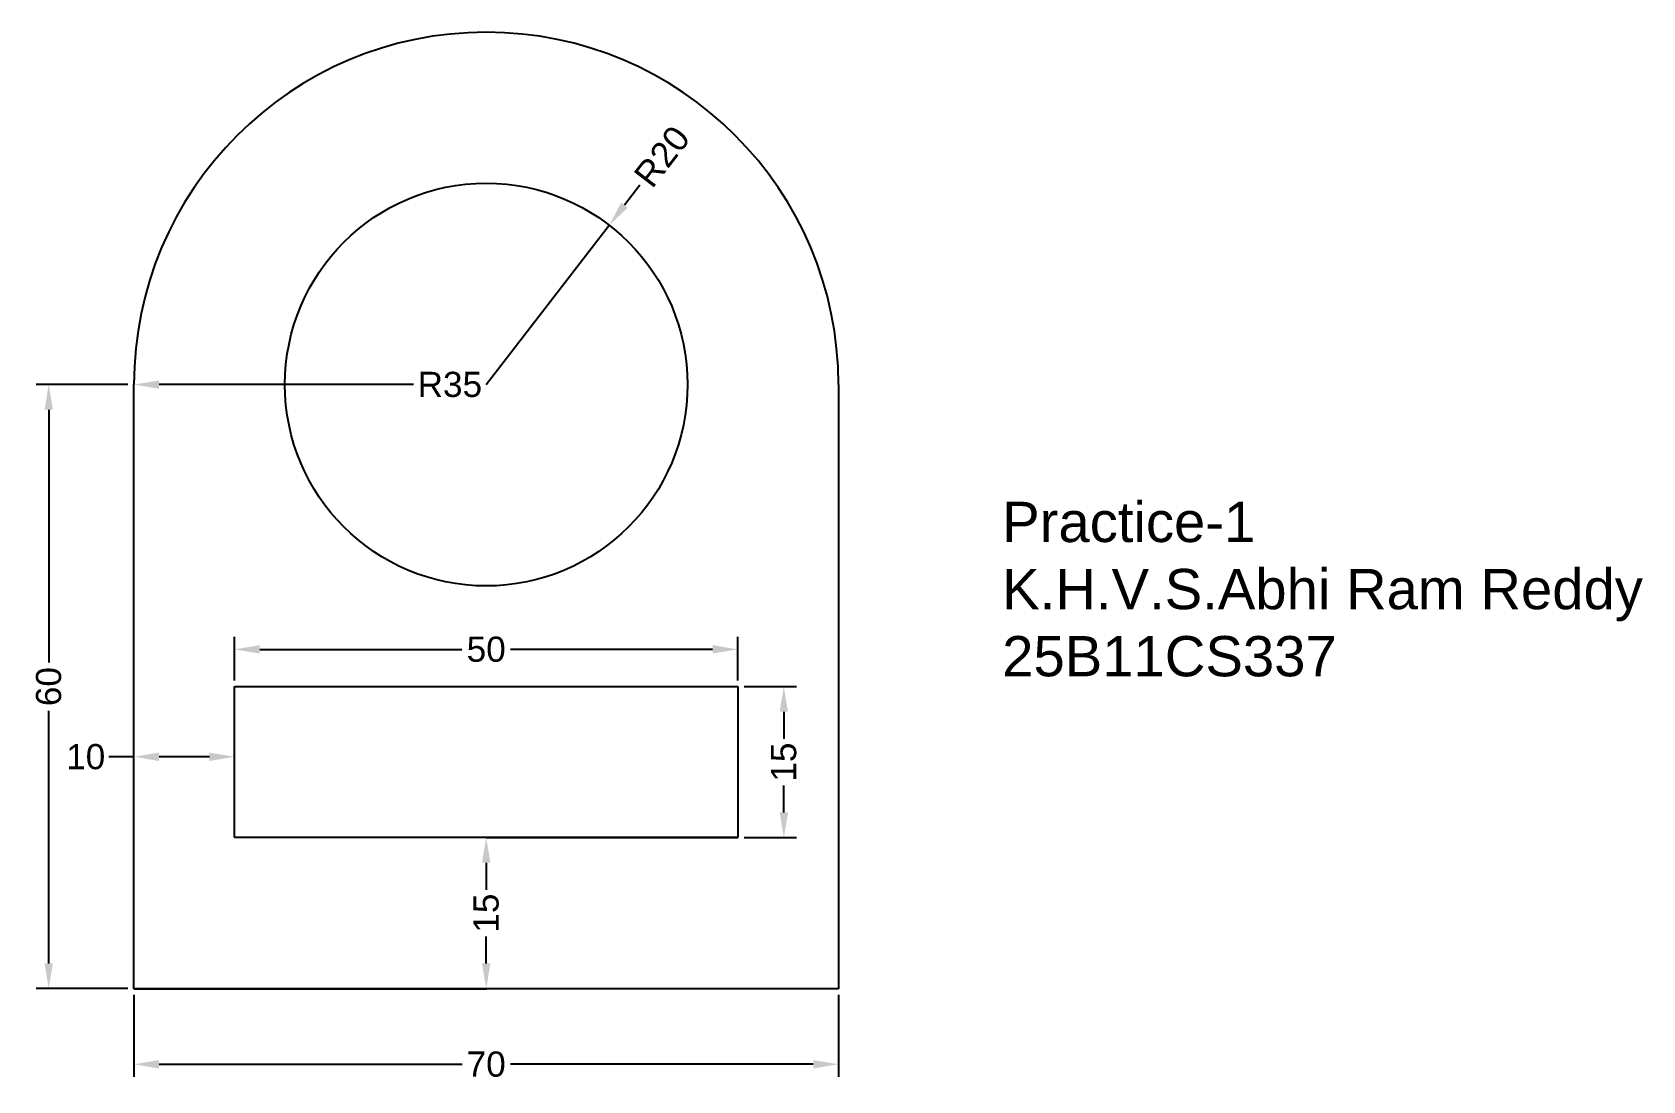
# Model space of a CAD drawing. Header units: millimetres. Extents: x 81 to 241, y 114 to 218.
import ezdxf

# ---------------------------------------------------------------- set-up
doc = ezdxf.new("R2010")
doc.units = ezdxf.units.MM
doc.styles.get("Standard").update_dxf_attribs({"font": 'arial.ttf'})
doc.dimstyles.new('ISO-25', dxfattribs={"dimtxt": 2.5, "dimasz": 2.5, "dimexe": 1.25, "dimexo": 0.625, "dimtad": 0, "dimtxsty": 'Standard', "dimcen": 2.5, "dimadec": 0, "dimazin": 0, "dimtfac": 1, "dimtmove": 0, "dimatfit": 3, "dimfxl": 1, "dimarcsym": 0})

# ---------------------------------------------------------------- blocks, each defined once
blk = doc.blocks.new('*D2')
at = {"color": 0, "lineweight": -2, "transparency": 16777216}
for p, q in [((90.81, 183.24), (81.71, 183.24)), ((82.96, 180.74), (82.96, 155.65)), ((82.96, 125.74), (82.96, 150.82)), ((90.81, 123.24), (81.71, 123.24))]:
    blk.add_line(p, q, dxfattribs=at)
at = {"color": 0, "transparency": 16777216}
for points in [[(82.55, 180.74), (83.38, 180.74), (82.96, 183.24)], [(82.55, 125.74), (83.38, 125.74), (82.96, 123.24)]]:
    blk.add_solid(points, dxfattribs=at)
at = {"layer": 'Defpoints', "color": 0, "transparency": 16777216}
for p in [(82.96, 183.24), (91.43, 183.24), (91.43, 123.24)]:
    blk.add_point(p, dxfattribs=at)
at = {"color": 0, "transparency": 16777216, "insert": (82.96, 153.24), "char_height": 2.5, "attachment_point": 5, "rotation": 90}
blk.add_mtext('60', dxfattribs=at)
blk = doc.blocks.new('*D3')
at = {"color": 0, "lineweight": -2, "transparency": 16777216}
for p, q in [((91.43, 122.61), (91.43, 114.48)), ((161.43, 122.61), (161.43, 114.48)), ((93.93, 115.73), (124.03, 115.73)), ((158.93, 115.73), (128.83, 115.73))]:
    blk.add_line(p, q, dxfattribs=at)
at = {"color": 0, "transparency": 16777216}
for points in [[(93.93, 116.15), (93.93, 115.31), (91.43, 115.73)], [(158.93, 116.15), (158.93, 115.31), (161.43, 115.73)]]:
    blk.add_solid(points, dxfattribs=at)
at = {"layer": 'Defpoints', "color": 0, "transparency": 16777216}
for p in [(91.43, 123.24), (161.43, 123.24), (91.43, 115.73)]:
    blk.add_point(p, dxfattribs=at)
at = {"color": 0, "transparency": 16777216, "insert": (126.43, 115.73), "char_height": 2.5, "attachment_point": 5}
blk.add_mtext('70', dxfattribs=at)
blk = doc.blocks.new('*D4')
at = {"color": 0, "lineweight": -2, "transparency": 16777216}
for p, q in [((127.06, 138.24), (127.68, 138.24)), ((126.43, 135.74), (126.43, 133.04)), ((126.43, 125.74), (126.43, 128.43)), ((127.06, 123.24), (127.68, 123.24))]:
    blk.add_line(p, q, dxfattribs=at)
at = {"color": 0, "transparency": 16777216}
for points in [[(126.01, 135.74), (126.85, 135.74), (126.43, 138.24)], [(126.01, 125.74), (126.85, 125.74), (126.43, 123.24)]]:
    blk.add_solid(points, dxfattribs=at)
at = {"layer": 'Defpoints', "color": 0, "transparency": 16777216}
for p in [(126.43, 138.24), (126.43, 138.24), (126.43, 123.24)]:
    blk.add_point(p, dxfattribs=at)
at = {"color": 0, "transparency": 16777216, "insert": (126.43, 130.74), "char_height": 2.5, "attachment_point": 5, "rotation": 90}
blk.add_mtext('15', dxfattribs=at)
blk = doc.blocks.new('*D5')
at = {"color": 0, "lineweight": -2, "transparency": 16777216}
for p, q in [((152.06, 153.24), (157.25, 153.24)), ((156, 150.74), (156, 148.04)), ((156, 140.74), (156, 143.43)), ((152.06, 138.24), (157.25, 138.24))]:
    blk.add_line(p, q, dxfattribs=at)
at = {"color": 0, "transparency": 16777216}
for points in [[(155.59, 150.74), (156.42, 150.74), (156, 153.24)], [(155.59, 140.74), (156.42, 140.74), (156, 138.24)]]:
    blk.add_solid(points, dxfattribs=at)
at = {"layer": 'Defpoints', "color": 0, "transparency": 16777216}
for p in [(151.43, 153.24), (151.43, 138.24), (156, 138.24)]:
    blk.add_point(p, dxfattribs=at)
at = {"color": 0, "transparency": 16777216, "insert": (156, 145.74), "char_height": 2.5, "attachment_point": 5, "rotation": 90}
blk.add_mtext('15', dxfattribs=at)
blk = doc.blocks.new('*D6')
at = {"color": 0, "lineweight": -2, "transparency": 16777216}
for p, q in [((101.43, 153.86), (101.43, 158.19)), ((103.93, 156.94), (124.02, 156.94)), ((148.93, 156.94), (128.84, 156.94)), ((151.43, 153.86), (151.43, 158.19))]:
    blk.add_line(p, q, dxfattribs=at)
at = {"color": 0, "transparency": 16777216}
for points in [[(103.93, 157.36), (103.93, 156.52), (101.43, 156.94)], [(148.93, 157.36), (148.93, 156.52), (151.43, 156.94)]]:
    blk.add_solid(points, dxfattribs=at)
at = {"layer": 'Defpoints', "color": 0, "transparency": 16777216}
for p in [(151.43, 156.94), (101.43, 153.24), (151.43, 153.24)]:
    blk.add_point(p, dxfattribs=at)
at = {"color": 0, "transparency": 16777216, "insert": (126.43, 156.94), "char_height": 2.5, "attachment_point": 5}
blk.add_mtext('50', dxfattribs=at)
blk = doc.blocks.new('*D8')
at = {"color": 0, "lineweight": -2, "transparency": 16777216}
blk.add_line((119.2, 183.24), (93.93, 183.24), dxfattribs=at)
at = {"color": 0, "transparency": 16777216}
blk.add_solid([(93.93, 183.65), (93.93, 182.82), (91.43, 183.24)], dxfattribs=at)
at = {"layer": 'Defpoints', "color": 0, "transparency": 16777216}
for p in [(91.43, 183.24), (126.43, 183.24)]:
    blk.add_point(p, dxfattribs=at)
at = {"color": 0, "transparency": 16777216, "insert": (122.82, 183.24), "char_height": 2.5, "attachment_point": 5}
blk.add_mtext('R35', dxfattribs=at)
blk = doc.blocks.new('*D9')
at = {"color": 0, "lineweight": -2, "transparency": 16777216}
for p, q in [((141.7, 203.03), (140.17, 201.05)), ((126.43, 183.24), (138.65, 199.07))]:
    blk.add_line(p, q, dxfattribs=at)
at = {"color": 0, "transparency": 16777216}
blk.add_solid([(139.84, 201.31), (140.5, 200.8), (138.65, 199.07)], dxfattribs=at)
at = {"layer": 'Defpoints', "color": 0, "transparency": 16777216}
for p in [(138.65, 199.07), (126.43, 183.24)]:
    blk.add_point(p, dxfattribs=at)
at = {"color": 0, "transparency": 16777216, "insert": (143.9, 205.89), "char_height": 2.5, "attachment_point": 5, "rotation": 52.3514}
blk.add_mtext('R20', dxfattribs=at)
blk = doc.blocks.new('*D10')
at = {"color": 0, "lineweight": -2, "transparency": 16777216}
for p, q in [((91.43, 138.86), (91.43, 147.52)), ((101.43, 138.86), (101.43, 147.52)), ((91.43, 146.27), (88.93, 146.27)), ((98.93, 146.27), (93.93, 146.27))]:
    blk.add_line(p, q, dxfattribs=at)
at = {"color": 0, "transparency": 16777216}
for points in [[(93.93, 146.69), (93.93, 145.85), (91.43, 146.27)], [(98.93, 146.69), (98.93, 145.85), (101.43, 146.27)]]:
    blk.add_solid(points, dxfattribs=at)
at = {"layer": 'Defpoints', "color": 0, "transparency": 16777216}
for p in [(91.43, 146.27), (91.43, 138.24), (101.43, 138.24)]:
    blk.add_point(p, dxfattribs=at)
at = {"color": 0, "transparency": 16777216, "insert": (86.64, 146.27), "char_height": 2.5, "attachment_point": 5}
blk.add_mtext('10', dxfattribs=at)

msp = doc.modelspace()

# ---------------------------------------------------------------- linework, layer by layer
for p, q in [((91.431, 123.236), (91.431, 183.236)), ((161.431, 183.236), (161.431, 123.236)), ((101.431, 138.236), (101.431, 153.236)), ((101.431, 153.236), (151.431, 153.236)), ((151.431, 153.236), (151.431, 138.236)), ((151.431, 138.236), (101.431, 138.236)), ((126.431, 138.236), (151.431, 138.236)), ((91.431, 126.236), (91.431, 131.236)), ((91.431, 123.236), (91.431, 126.236)), ((161.431, 123.236), (91.431, 123.236)), ((91.431, 123.236), (126.431, 123.236))]:
    msp.add_line(p, q)
msp.add_circle((126.431, 183.236), 20)
msp.add_arc((126.431, 183.236), 35, 0, 180)

# ---------------------------------------------------------------- texts
at = {"insert": (177.697, 171.597), "char_height": 2.5, "attachment_point": 1}
msp.add_mtext_dynamic_manual_height_columns('{\\H1.6x;Practice-1\\PK.H.V.S.Abhi Ram Reddy\\P25B11CS337}', width=81.50671, gutter_width=12.5, heights=[0], dxfattribs=at)

# ---------------------------------------------------------------- dimensions: what is measured, and where the dimension line sits
dim = msp.add_radius_dim(center=(126.431, 183.236), mpoint=(138.647, 199.071), dimstyle='ISO-25')
dim.commit()
dim.dimension.update_dxf_attribs({"geometry": '*D9', "text_midpoint": (143.905, 205.887)})
dim = msp.add_radius_dim(center=(126.431, 183.236), mpoint=(91.431, 183.236), dimstyle='ISO-25')
dim.commit()
dim.dimension.update_dxf_attribs({"geometry": '*D8', "text_midpoint": (122.823, 183.236), "dimtype": 164})
for base, p1, p2, picture, middle in [((82.964, 183.236), (91.431, 123.236), (91.431, 183.236), '*D2', (82.964, 153.236)), ((156.002, 138.236), (151.431, 153.236), (151.431, 138.236), '*D5', (156.002, 145.736)), ((126.431, 138.236), (126.431, 123.236), (126.431, 138.236), '*D4', (126.431, 130.736))]:
    dim = msp.add_linear_dim(base=base, p1=p1, p2=p2, angle=90, dimstyle='ISO-25')
    dim.commit()
    dim.dimension.update_dxf_attribs({"geometry": picture, "text_midpoint": middle})
for base, p1, p2, picture, middle in [((151.431, 156.94), (101.431, 153.236), (151.431, 153.236), '*D6', (126.431, 156.94)), ((91.431, 146.27), (101.431, 138.236), (91.431, 138.236), '*D10', (86.637, 146.27)), ((91.431, 115.73), (161.431, 123.236), (91.431, 123.236), '*D3', (126.431, 115.73))]:
    dim = msp.add_linear_dim(base=base, p1=p1, p2=p2, dimstyle='ISO-25')
    dim.commit()
    dim.dimension.update_dxf_attribs({"geometry": picture, "text_midpoint": middle})

doc.saveas('drawing.dxf')
